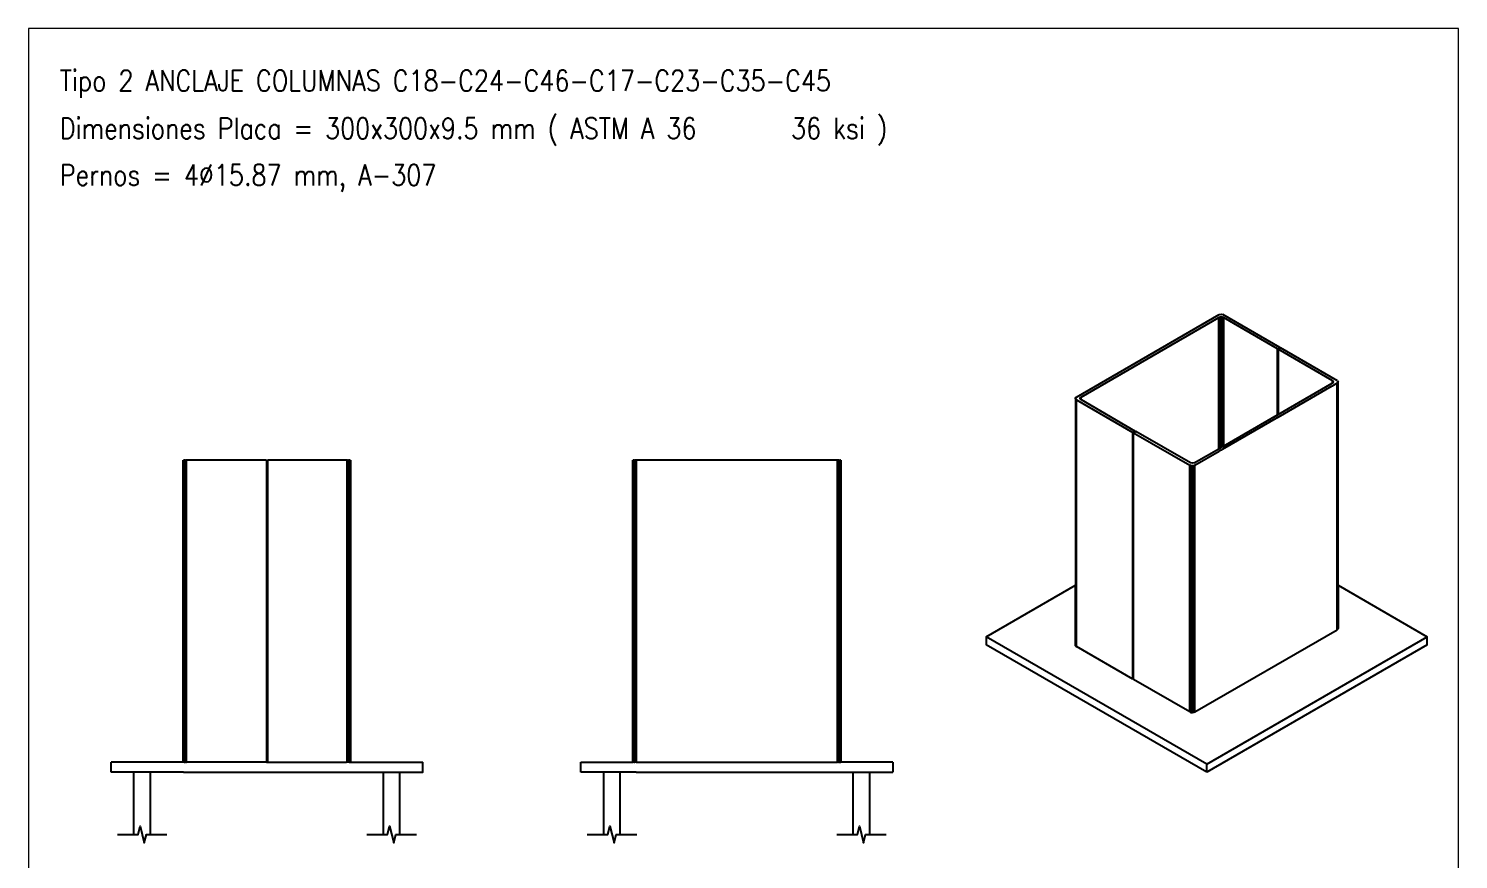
# Model space of a CAD drawing. Header units: metres. Extents: x 177 to 477, y -228 to -48.
# Drawn here: x 210.844 to 212.22, y -130.248 to -129.449 of the extents above; entities that cross this region are included whole.
import ezdxf
from ezdxf.enums import TextEntityAlignment as Align

# ---------------------------------------------------------------- set-up
doc = ezdxf.new("R2010")
doc.units = ezdxf.units.M
doc.layers.add('EST-VISTA 3', color=1, linetype='Continuous')
doc.layers.add('LEYENDAS', color=160, linetype='Continuous')
doc.layers.add('PERFILES', color=3, linetype='Continuous', lineweight=0)
doc.styles.get("Standard").update_dxf_attribs({"font": 'romans.shx'})

msp = doc.modelspace()

# ---------------------------------------------------------------- linework, layer by layer
at = {"layer": 'EST-VISTA 3'}
for p, q in [((211.8523758, -129.8037926), (211.9897758, -129.7244926)), ((211.8569758, -129.8037926), (211.9892758, -129.7273926)), ((211.9897758, -129.7244926), (211.9915758, -129.7241926)), ((211.9903758, -129.7269926), (211.9909758, -129.7268926)), ((211.9915758, -129.7241926), (211.9933758, -129.7244926)), ((211.9921758, -129.7268926), (211.9915758, -129.7267926)), ((211.9921758, -129.7268926), (211.9927758, -129.7269926)), ((211.9938758, -129.7273926), (211.9933758, -129.7271926)), ((212.0458758, -129.7573926), (211.9938758, -129.7273926)), ((212.0458758, -129.8208926), (212.0458758, -129.7573926)), ((212.0481758, -129.7568926), (212.0465758, -129.7577926)), ((212.0985758, -129.7878926), (212.0465758, -129.7577926)), ((212.0481758, -129.7560926), (212.0481758, -129.7568926)), ((212.0488758, -129.7564926), (212.0481758, -129.7568926)), ((212.1035758, -129.7881926), (212.0488758, -129.7564926)), ((212.0465758, -129.8231926), (212.0985758, -129.7930926)), ((212.0465758, -129.8231926), (212.0985758, -129.7931926)), ((212.0985758, -129.7878926), (212.0989758, -129.7881926)), ((212.0985758, -129.7930926), (212.0989758, -129.7928926)), ((212.0989758, -129.7881926), (212.0989758, -129.7901926)), ((212.0992758, -129.7897926), (212.0989758, -129.7901926)), ((212.0992758, -129.7897926), (212.0992758, -129.7884926)), ((212.0992758, -129.7897926), (212.0994758, -129.7895926)), ((212.1031758, -129.7904926), (212.0992758, -129.7927926)), ((212.0994758, -129.7887926), (212.0995758, -129.7891926)), ((212.0994758, -129.7887926), (212.0994758, -129.7895926)), ((212.0994758, -129.7895926), (212.0995758, -129.7891926)), ((212.1031758, -129.7904926), (212.1035758, -129.7901926)), ((212.1031758, -130.0276926), (212.1031758, -129.7904926)), ((212.1035758, -129.7881926), (212.1038758, -129.7884926)), ((212.1035758, -129.7901926), (212.1038758, -129.7898926)), ((212.1035758, -130.0273926), (212.1035758, -129.7901926)), ((212.1038758, -129.7884926), (212.1040758, -129.7891926)), ((212.1039758, -129.7895926), (212.1038758, -129.7898926)), ((212.1038758, -129.7898926), (212.1038758, -130.0270926)), ((212.1040758, -129.7891926), (212.1039758, -129.7895926)), ((212.1039758, -129.7895926), (212.1039758, -130.0266926)), ((212.1040758, -129.9848926), (212.1040758, -129.7891926)), ((211.8514758, -129.8050926), (211.8516758, -129.8043926)), ((211.8514758, -129.8050926), (211.8514758, -129.9847926)), ((211.8515758, -129.8054926), (211.8514758, -129.8050926)), ((211.8515758, -129.8054926), (211.8516758, -129.8057926)), ((211.8515758, -129.8054926), (211.8515758, -129.9846926)), ((211.8516758, -129.8043926), (211.8523758, -129.8037926)), ((211.8516758, -129.8057926), (211.8516758, -129.9845926)), ((211.8523758, -129.8063926), (211.9066758, -129.8377926)), ((211.8562758, -129.8043926), (211.8562758, -129.8056926)), ((211.8569758, -129.8037926), (211.8565758, -129.8040926)), ((211.8565758, -129.8060926), (211.8565758, -129.8040926)), ((211.8569758, -129.8062926), (211.8569758, -129.8037926)), ((211.8569758, -129.8062926), (211.9089758, -129.8364926)), ((212.0465758, -129.8231926), (211.9927758, -129.8541926)), ((212.0458758, -129.8208926), (212.0465758, -129.8204926)), ((211.9089758, -129.8364926), (211.9066758, -129.8377926)), ((211.9066758, -130.0749926), (211.9066758, -129.8377926)), ((211.9089758, -129.8372926), (211.9073758, -129.8381926)), ((211.9073758, -129.8381926), (211.9616758, -129.8694926)), ((211.9621758, -129.8671926), (211.9096758, -129.8368926)), ((211.9662758, -129.8694926), (211.9896758, -129.8557926)), ((211.9892758, -129.8536926), (211.9897758, -129.8533926)), ((211.9909758, -129.8550926), (211.9896758, -129.8557926)), ((211.9897758, -129.8533926), (211.9903758, -129.8529926)), ((211.9903758, -129.8529926), (211.9909758, -129.8526926)), ((211.9915758, -129.8547926), (211.9909758, -129.8550926)), ((211.9921758, -129.8519926), (211.9915758, -129.8522926)), ((211.9927758, -129.8541926), (211.9915758, -129.8547926)), ((211.9933758, -129.8512926), (211.9927758, -129.8515926)), ((211.9933758, -129.8512926), (211.9938758, -129.8509926)), ((210.9931437, -129.864567), (210.9932437, -129.864567)), ((210.9931437, -130.155067), (210.9931437, -129.864567)), ((210.9932437, -130.155067), (210.9932437, -129.864567)), ((210.9933437, -129.864567), (210.9932437, -129.864567)), ((210.9933437, -129.864567), (210.9936437, -129.864567)), ((210.9933437, -129.864567), (210.9933437, -130.155067)), ((210.9936437, -129.864567), (210.9940437, -129.864567)), ((210.9936437, -129.864567), (210.9936437, -130.155067)), ((210.9945437, -129.864567), (210.9940437, -129.864567)), ((210.9940437, -130.155067), (210.9940437, -129.864567)), ((210.9945437, -129.864567), (210.9951437, -129.864567)), ((210.9945437, -130.155067), (210.9945437, -129.864567)), ((210.9957437, -129.864567), (210.9951437, -129.864567)), ((210.9957437, -129.864567), (210.9957437, -130.155067)), ((210.9963437, -129.864567), (210.9957437, -129.864567)), ((211.0731437, -129.864567), (210.9963437, -129.864567)), ((210.9963437, -130.155067), (210.9963437, -129.864567)), ((211.0731437, -129.864567), (211.0731437, -130.155067)), ((211.0741437, -129.864567), (211.0741437, -130.155067)), ((211.1509437, -129.864567), (211.0741437, -129.864567)), ((211.1509437, -130.155067), (211.1509437, -129.864567)), ((211.1521437, -129.864567), (211.1515437, -129.864567)), ((211.1521437, -129.864567), (211.1527437, -129.864567)), ((211.1521437, -129.864567), (211.1521437, -130.155067)), ((211.1527437, -129.864567), (211.1527437, -130.155067)), ((211.1532437, -129.864567), (211.1527437, -129.864567)), ((211.1532437, -129.864567), (211.1536437, -129.864567)), ((211.1532437, -130.155067), (211.1532437, -129.864567)), ((211.1539437, -129.864567), (211.1539437, -130.155067)), ((211.1540437, -129.864567), (211.1540437, -130.155067)), ((211.1541437, -129.864567), (211.1540437, -129.864567)), ((211.1541437, -129.864567), (211.1541437, -130.155067)), ((211.4256437, -130.155067), (211.4256437, -129.864567)), ((211.4256437, -129.864567), (211.4257437, -129.864567)), ((211.4257437, -130.155067), (211.4257437, -129.864567)), ((211.4257437, -129.864567), (211.4258437, -129.864567)), ((211.4258437, -129.864567), (211.4258437, -130.155067)), ((211.4261437, -129.864567), (211.4258437, -129.864567)), ((211.4261437, -130.155067), (211.4261437, -129.864567)), ((211.4265437, -129.864567), (211.4261437, -129.864567)), ((211.4265437, -130.155067), (211.4265437, -129.864567)), ((211.4270437, -129.864567), (211.4265437, -129.864567)), ((211.4270437, -129.864567), (211.4276437, -129.864567)), ((211.4276437, -129.864567), (211.4276437, -130.155067)), ((211.4282437, -129.864567), (211.4276437, -129.864567)), ((211.4282437, -129.864567), (211.4282437, -130.155067)), ((211.4288437, -129.864567), (211.4282437, -129.864567)), ((211.4288437, -129.864567), (211.4288437, -130.155067)), ((211.6224437, -129.864567), (211.4288437, -129.864567)), ((211.6230437, -129.864567), (211.6224437, -129.864567)), ((211.6224437, -130.155067), (211.6224437, -129.864567)), ((211.6230437, -129.864567), (211.6236437, -129.864567)), ((211.6230437, -130.155067), (211.6230437, -129.864567)), ((211.6242437, -129.864567), (211.6236437, -129.864567)), ((211.6236437, -129.864567), (211.6236437, -130.155067)), ((211.6242437, -129.864567), (211.6247437, -129.864567)), ((211.6242437, -130.155067), (211.6242437, -129.864567)), ((211.6247437, -129.864567), (211.6251437, -129.864567)), ((211.6251437, -130.155067), (211.6251437, -129.864567)), ((211.6254437, -130.155067), (211.6254437, -129.864567)), ((211.6256437, -129.864567), (211.6255437, -129.864567)), ((211.6255437, -129.864567), (211.6255437, -130.155067)), ((211.6256437, -129.864567), (211.6256437, -130.155067)), ((211.9616758, -130.1066926), (211.9616758, -129.8694926)), ((211.9639758, -129.8674926), (211.9621758, -129.8671926)), ((211.9621758, -129.8697926), (211.9627758, -129.8698926)), ((211.9633758, -129.8699926), (211.9627758, -129.8698926)), ((211.9627758, -129.8698926), (211.9627758, -130.1070926)), ((211.9633758, -129.8699926), (211.9633758, -130.1071926)), ((211.9657758, -129.8671926), (211.9639758, -129.8674926)), ((211.9645758, -129.8699926), (211.9651758, -129.8698926)), ((211.9651758, -129.8698926), (211.9657758, -129.8697926)), ((211.9651758, -129.8698926), (211.9651758, -130.1070926)), ((211.9657758, -129.8697926), (211.9657758, -130.1069926)), ((211.7656758, -130.0342926), (211.8514758, -129.9847926)), ((211.8514758, -129.9847926), (211.8514758, -130.0422926)), ((211.8515758, -129.9846926), (211.8515758, -130.0426926)), ((211.8516758, -130.0429926), (211.8516758, -129.9845926)), ((212.1040758, -129.9848926), (212.1898758, -130.0342926)), ((212.1040758, -129.9848926), (212.1040758, -130.0263926)), ((211.7656758, -130.0342926), (211.7656758, -130.0420926)), ((211.9777758, -130.1567926), (211.7656758, -130.0342926)), ((211.9662758, -130.1066926), (212.1031758, -130.0276926)), ((211.9777758, -130.1567926), (212.1898758, -130.0342926)), ((212.1035758, -130.0273926), (212.1031758, -130.0276926)), ((212.1035758, -130.0273926), (212.1038758, -130.0270926)), ((212.1038758, -130.0270926), (212.1039758, -130.0266926)), ((212.1039758, -130.0266926), (212.1040758, -130.0263926)), ((212.1898758, -130.0420926), (212.1898758, -130.0342926)), ((211.9777758, -130.1645926), (211.7656758, -130.0420926)), ((211.8514758, -130.0422926), (211.8515758, -130.0426926)), ((211.8516758, -130.0429926), (211.8515758, -130.0426926)), ((211.9066758, -130.0749926), (211.8523758, -130.0435926)), ((212.1898758, -130.0420926), (211.9777758, -130.1645926)), ((211.9073758, -130.0745926), (211.9066758, -130.0749926)), ((211.9616758, -130.1066926), (211.9073758, -130.0753926)), ((211.9621758, -130.1069926), (211.9616758, -130.1066926)), ((211.9621758, -130.1069926), (211.9627758, -130.1070926)), ((211.9627758, -130.1070926), (211.9633758, -130.1071926)), ((211.9633758, -130.1071926), (211.9639758, -130.1072926)), ((211.9645758, -130.1071926), (211.9639758, -130.1072926)), ((211.9651758, -130.1070926), (211.9645758, -130.1071926)), ((211.9657758, -130.1069926), (211.9651758, -130.1070926)), ((211.9657758, -130.1069926), (211.9662758, -130.1066926)), ((210.9236437, -130.164567), (210.9236437, -130.155067)), ((210.9940437, -130.155067), (210.9936437, -130.155067)), ((210.9940437, -130.155067), (210.9945437, -130.155067)), ((210.9951437, -130.155067), (210.9957437, -130.155067)), ((210.9957437, -130.155067), (210.9963437, -130.155067)), ((211.0731437, -130.155067), (210.9963437, -130.155067)), ((211.0731437, -130.155067), (211.0741437, -130.155067)), ((211.0741437, -130.155067), (211.1489437, -130.155067)), ((211.1489437, -130.155067), (211.1500437, -130.155067)), ((211.1521437, -130.155067), (211.1515437, -130.155067)), ((211.1527437, -130.155067), (211.1521437, -130.155067)), ((211.1527437, -130.155067), (211.1532437, -130.155067)), ((211.1539437, -130.155067), (211.1536437, -130.155067)), ((211.1540437, -130.155067), (211.1539437, -130.155067)), ((211.1540437, -130.155067), (211.1541437, -130.155067)), ((211.1541437, -130.155067), (211.2236437, -130.155067)), ((211.3756437, -130.155067), (211.4256437, -130.155067)), ((211.3756437, -130.164567), (211.3756437, -130.155067)), ((211.4288437, -130.155067), (211.6219437, -130.155067)), ((211.6219437, -130.155067), (211.6224437, -130.155067)), ((211.6230437, -130.155067), (211.6224437, -130.155067)), ((211.6236437, -130.155067), (211.6230437, -130.155067)), ((211.6236437, -130.155067), (211.6242437, -130.155067)), ((211.6247437, -130.155067), (211.6251437, -130.155067)), ((211.6251437, -130.155067), (211.6254437, -130.155067)), ((211.6254437, -130.155067), (211.6255437, -130.155067)), ((211.6255437, -130.155067), (211.6256437, -130.155067)), ((211.6756437, -130.155067), (211.6256437, -130.155067)), ((211.6756437, -130.155067), (211.6756437, -130.164567)), ((211.9777758, -130.1645926), (211.9777758, -130.1567926)), ((210.9932437, -130.164567), (210.9236437, -130.164567)), ((210.9457087, -130.224567), (210.9457087, -130.164567)), ((210.9615787, -130.224567), (210.9615787, -130.164567)), ((211.1857087, -130.224567), (211.1857087, -130.164567)), ((211.2015787, -130.224567), (211.2015787, -130.164567)), ((211.4289437, -130.164567), (211.3756437, -130.164567)), ((211.3977087, -130.224567), (211.3977087, -130.164567)), ((211.4135787, -130.224567), (211.4135787, -130.164567)), ((211.4289437, -130.164567), (211.6756437, -130.164567)), ((211.6377087, -130.224567), (211.6377087, -130.164567)), ((211.6535787, -130.224567), (211.6535787, -130.164567))]:
    msp.add_line(p, q, dxfattribs=at)
for points in [[(211.9657758, -129.8671926), (211.9892758, -129.8536926), (211.9892758, -129.7273926)], [(211.9897758, -129.8533926), (211.9897758, -129.7271926), (211.9892758, -129.7273926)], [(211.9903758, -129.8529926), (211.9903758, -129.7269926), (211.9897758, -129.7271926)], [(211.9921758, -129.7268926), (211.9921758, -129.8519926), (211.9927758, -129.8515926)], [(211.9933758, -129.8512926), (211.9933758, -129.7271926), (211.9927758, -129.7269926), (211.9927758, -129.8515926)], [(212.0458758, -129.7573926), (212.0481758, -129.7560926), (211.9933758, -129.7244926)], [(211.9938758, -129.7273926), (211.9938758, -129.8509926), (212.0458758, -129.8208926)], [(212.0465758, -129.7577926), (212.0465758, -129.8204926), (212.0985758, -129.7903926)], [(212.0985758, -129.7878926), (212.0985758, -129.7903926), (212.0989758, -129.7901926)], [(212.0985758, -129.7930926), (212.0985758, -129.7931926), (212.0989758, -129.7929926)], [(212.0994758, -129.7887926), (212.0992758, -129.7884926), (212.0989758, -129.7881926)], [(211.8519758, -130.0432926), (211.8519758, -129.8060926), (211.8516758, -129.8057926)], [(211.8516758, -130.0429926), (211.8519758, -130.0432926), (211.8523758, -130.0435926), (211.8523758, -129.8063926), (211.8519758, -129.8060926)], [(211.8569758, -129.8062926), (211.8565758, -129.8060926), (211.8562758, -129.8056926), (211.8560758, -129.8054926), (211.8560758, -129.8047926), (211.8559758, -129.8050926), (211.8560758, -129.8054926)], [(211.8560758, -129.8047926), (211.8562758, -129.8043926), (211.8565758, -129.8040926)], [(211.9073758, -130.0753926), (211.9073758, -130.0745926), (211.9073758, -129.8381926)], [(211.9089758, -129.8364926), (211.9089758, -129.8372926), (211.9096758, -129.8368926)], [(210.9951437, -129.864567), (210.9951437, -130.155067), (210.9945437, -130.155067)], [(211.1509437, -129.864567), (211.1515437, -129.864567), (211.1515437, -130.155067)], [(211.1532437, -130.155067), (211.1536437, -130.155067), (211.1536437, -129.864567)], [(211.1536437, -129.864567), (211.1539437, -129.864567), (211.1540437, -129.864567)], [(211.4270437, -129.864567), (211.4270437, -130.155067), (211.4276437, -130.155067)], [(211.6242437, -130.155067), (211.6247437, -130.155067), (211.6247437, -129.864567)], [(211.6251437, -129.864567), (211.6254437, -129.864567), (211.6255437, -129.864567)], [(211.9621758, -130.1069926), (211.9621758, -129.8697926), (211.9616758, -129.8694926)], [(211.9639758, -130.1072926), (211.9639758, -129.8700926), (211.9633758, -129.8699926)], [(211.9645758, -130.1071926), (211.9645758, -129.8699926), (211.9639758, -129.8700926)], [(211.9662758, -130.1066926), (211.9662758, -129.8694926), (211.9657758, -129.8697926)], [(210.9932437, -130.155067), (210.9931437, -130.155067), (210.9236437, -130.155067)], [(210.9932437, -130.164567), (211.2236437, -130.164567), (211.2236437, -130.155067)], [(210.9936437, -130.155067), (210.9933437, -130.155067), (210.9932437, -130.155067)], [(211.1515437, -130.155067), (211.1509437, -130.155067), (211.1500437, -130.155067)], [(211.4256437, -130.155067), (211.4257437, -130.155067), (211.4258437, -130.155067)], [(211.4270437, -130.155067), (211.4265437, -130.155067), (211.4261437, -130.155067), (211.4258437, -130.155067)], [(211.4288437, -130.155067), (211.4282437, -130.155067), (211.4276437, -130.155067)], [(210.9298387, -130.224567), (210.9496762, -130.224567), (210.95166, -130.216632), (210.9556275, -130.232502), (210.9576112, -130.224567), (210.9774487, -130.224567)], [(211.1698387, -130.224567), (211.1896762, -130.224567), (211.19166, -130.216632), (211.1956275, -130.232502), (211.1976112, -130.224567), (211.2174487, -130.224567)], [(211.3818387, -130.224567), (211.4016762, -130.224567), (211.40366, -130.216632), (211.4076275, -130.232502), (211.4096112, -130.224567), (211.4294487, -130.224567)], [(211.6218387, -130.224567), (211.6416762, -130.224567), (211.64366, -130.216632), (211.6476275, -130.232502), (211.6496112, -130.224567), (211.6694487, -130.224567)]]:
    msp.add_lwpolyline(points, dxfattribs=at)
for points in [[(211.9915758, -129.8522926), (211.9915758, -129.7267926), (211.9909758, -129.7268926), (211.9909758, -129.8526926), (211.9915758, -129.8522926)], [(212.0989758, -129.7928926), (212.0989758, -129.7929926), (212.0992758, -129.7927926), (212.0989758, -129.7928926)]]:
    msp.add_lwpolyline(points, close=True, dxfattribs=at)
at = {"layer": 'PERFILES'}
msp.add_lwpolyline([(210.8443104, -131.0471687), (212.2199078, -131.0471687), (212.2199078, -129.4494748), (210.8443104, -129.4494748), (210.8443104, -130.7726718)], close=True, dxfattribs=at)

# ---------------------------------------------------------------- texts
at = {"layer": 'LEYENDAS', "linetype": 'ByBlock', "ltscale": 0.5, "width": 0.843712}
for s, p in [('Tipo 2 ANCLAJE COLUMNAS C18-C24-C46-C17-C23-C35-C45', (210.8743104, -129.4894748)), ('Dimensiones Placa = 300x300x9.5 mm ( ASTM A 36   36 ksi )', (210.8743104, -129.5353431)), ('Pernos = 4%%c15.87 mm, A-307', (210.8743104, -129.5802247))]:
    msp.add_text(s, height=0.02, dxfattribs=at).set_placement(p, align=Align.TOP_LEFT)

doc.saveas('drawing.dxf')
